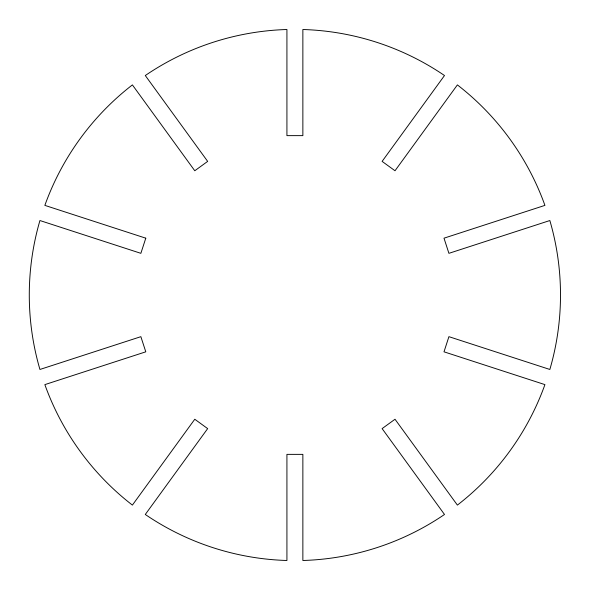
<?xml version="1.0" encoding="UTF-8"?>
<svg xmlns="http://www.w3.org/2000/svg" width="590" height="590" viewBox="0 0 590 590"><rect width="100%" height="100%" fill="white"/><g stroke="black" fill="none" stroke-linecap="round" stroke-linejoin="round"><path stroke-width="0.89" d="M145.789 238.176L140.863 253.331L39.936 220.535A265.611 265.611 0 0 0 39.936 369.465L140.863 336.669L145.789 351.824L44.855 384.621A265.611 265.611 0 0 0 132.396 505.099L194.774 419.247L207.665 428.613L145.288 514.473A265.611 265.611 0 0 0 286.924 560.493L286.924 454.366L302.862 454.366L302.862 560.493A265.611 265.611 0 0 0 444.499 514.473L382.114 428.613L395.012 419.247L457.39 505.099A265.611 265.611 0 0 0 544.924 384.621L443.997 351.824L448.916 336.669L549.851 369.465A265.611 265.611 0 0 0 549.851 220.535L448.916 253.331L443.997 238.176L544.924 205.379A265.611 265.611 0 0 0 457.39 84.901L395.012 170.753L382.114 161.387L444.499 75.527A265.611 265.611 0 0 0 302.862 29.507L302.862 135.634L286.924 135.634L286.924 29.507A265.611 265.611 0 0 0 145.288 75.527L207.665 161.387L194.774 170.753L132.396 84.901A265.611 265.611 0 0 0 44.855 205.379L145.789 238.176"/></g></svg>
